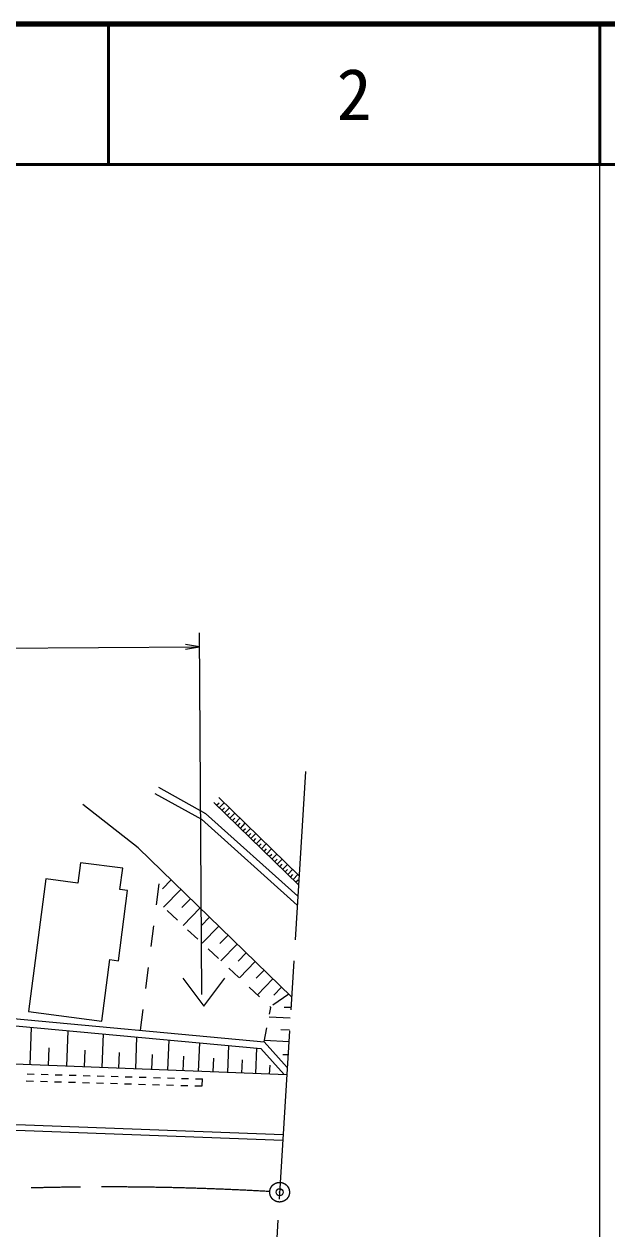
# Model space of a CAD drawing. Units: millimetres, scale not verified. Extents: x 40000 to 680000, y 20000 to 380000.
# Drawn here: x 537985 to 579500, y 294258 to 380000 of the extents above; entities that cross this region are included whole.
import ezdxf
from ezdxf.enums import TextEntityAlignment as Align

# ---------------------------------------------------------------- set-up
doc = ezdxf.new("R2010")
doc.units = ezdxf.units.MM
doc.header["$LTSCALE"] = 1000
doc.header["$PDMODE"] = 32
doc.header["$PDSIZE"] = 500
doc.linetypes.add('CHAIN', pattern=[18.5, 12, -1.5, 3.5, -1.5])
for name, color, linetype, lineweight in [('M-BGD', 7, 'Continuous', 13), ('M-BMK', 2, 'CHAIN', 13), ('M-STR-HTXT', 7, 'Continuous', 13), ('M-TTL', 2, 'Continuous', 140), ('M-TTL-BAND', 7, 'Continuous', 25), ('M-TTL-LINE', 7, 'Continuous', 50)]:
    doc.layers.add(name, color=color, linetype=linetype, lineweight=lineweight)
doc.layers.add('M-OTRS', color=6, linetype='Continuous')
doc.layers.add('M-TTL-TXT', color=7, linetype='Continuous')
doc.styles.add('ＭＳ ゴシック', font='')
doc.styles.get('ＭＳ ゴシック').set_extended_font_data('MS Gothic')

# ---------------------------------------------------------------- blocks, each defined once
blk = doc.blocks.new('畑')
at = {"color": 7, "linetype": 'Continuous', "lineweight": 13}
for p, q in [((-1.5, 2), (0, 0)), ((0, 0), (1.5, 2))]:
    blk.add_line(p, q, dxfattribs=at)
blk = doc.blocks.new('open_arrow')
at = {"color": 0, "linetype": 'Continuous', "lineweight": -2}
blk.add_lwpolyline([(7.5, 1.25), (0, 0), (7.5, -1.25)], dxfattribs=at)

msp = doc.modelspace()

# ---------------------------------------------------------------- linework, layer by layer
at = {"layer": 'M-BGD', "linetype": 'CHAIN'}
msp.add_line((558019, 326815), (554354, 266927), dxfattribs=at)
at = {"layer": 'M-BGD'}
for p, q in [((547310, 325256), (550614, 323416)), ((547553, 325692), (550906, 323826)), ((546108, 321389), (542166, 324467)), ((557525, 318740), (551504, 324597)), ((551700, 324406), (551874, 324585)), ((557566, 319399), (551852, 324955)), ((551888, 324224), (552236, 324582)), ((552075, 324041), (552250, 324220)), ((552263, 323859), (552611, 324217)), ((550614, 323416), (557437, 317295)), ((550906, 323826), (557476, 317931)), ((552450, 323676), (552625, 323855)), ((552638, 323494), (552987, 323852)), ((552826, 323311), (553000, 323490)), ((553013, 323129), (553362, 323487)), ((553201, 322946), (553375, 323125)), ((553389, 322764), (553737, 323122)), ((553576, 322581), (553751, 322760)), ((553764, 322399), (554113, 322757)), ((553952, 322216), (554126, 322395)), ((554139, 322034), (554488, 322392)), ((554327, 321851), (554501, 322030)), ((554515, 321669), (554863, 322027)), ((554702, 321486), (554876, 321665)), ((554890, 321304), (555238, 321662)), ((557037, 310768), (546108, 321389)), ((555077, 321121), (555252, 321300)), ((555265, 320939), (555614, 321297)), ((555453, 320756), (555627, 320935)), ((555640, 320574), (555989, 320932)), ((555828, 320391), (556002, 320570)), ((556016, 320209), (556364, 320567)), ((556203, 320026), (556378, 320205)), ((556391, 319844), (556740, 320202)), ((556579, 319661), (556753, 319840)), ((556766, 319479), (557115, 319837)), ((548466, 319098), (547841, 318455)), ((556954, 319296), (557128, 319475)), ((557142, 319114), (557490, 319472)), ((557329, 318931), (557503, 319110)), ((547408, 317323), (547596, 318811)), ((549160, 318423), (547924, 317151)), ((549843, 317759), (549231, 317130)), ((548905, 316235), (548174, 316918)), ((550524, 317098), (549314, 315853)), ((551192, 316448), (550594, 315832)), ((547031, 314346), (547219, 315835)), ((550367, 314870), (549636, 315553)), ((551860, 315800), (550676, 314582)), ((552515, 315163), (551929, 314560)), ((551829, 313506), (551098, 314188)), ((553169, 314527), (552010, 313336)), ((553811, 313903), (553238, 313314)), ((554452, 313280), (553318, 312114)), ((546654, 311370), (546842, 312858)), ((553291, 312141), (552560, 312823)), ((555081, 312669), (554520, 312092)), ((554752, 310776), (554021, 311458)), ((555709, 312059), (554600, 310918)), ((556325, 311459), (555777, 310895)), ((556838, 310961), (555708, 310169)), ((546276, 308394), (546465, 309882)), ((555477, 309545), (555569, 310013)), ((555569, 310013), (555483, 310093)), ((556990, 310003), (556500, 310016)), ((536075, 308831), (554847, 307104)), ((536187, 309322), (555089, 307583)), ((556944, 309248), (555435, 309333)), ((538416, 305934), (538520, 308606)), ((541039, 305833), (541137, 308365)), ((543545, 305736), (543637, 308135)), ((545940, 305643), (546027, 307915)), ((555089, 307583), (555283, 308564)), ((556893, 308413), (556270, 308432)), ((539730, 305883), (539779, 307133)), ((542295, 305784), (542341, 306975)), ((548228, 305555), (548311, 307705)), ((550415, 305470), (550494, 307504)), ((552505, 305389), (552580, 307312)), ((554503, 305312), (554573, 307129)), ((554847, 307104), (556503, 305235)), ((555089, 307583), (556729, 305733)), ((556842, 307569), (555106, 307667)), ((556698, 305227), (513899, 306882)), ((544745, 305689), (544789, 306823)), ((547086, 305599), (547128, 306678)), ((549324, 305512), (549364, 306540)), ((551463, 305430), (551500, 306408)), ((553506, 305351), (553542, 306281)), ((556784, 306635), (556410, 306657)), ((538196, 305289), (538696, 305275)), ((539196, 305260), (539696, 305246)), ((555459, 305275), (555504, 305904)), ((538145, 304790), (538645, 304776)), ((539144, 304762), (539644, 304747)), ((540144, 304733), (540644, 304718)), ((540195, 305232), (540695, 305217)), ((541144, 304704), (541643, 304690)), ((541195, 305203), (541695, 305188)), ((542143, 304675), (542643, 304661)), ((542194, 305174), (542694, 305160)), ((543143, 304647), (543643, 304632)), ((543194, 305145), (543694, 305131)), ((544142, 304618), (544642, 304604)), ((544194, 305117), (544693, 305102)), ((545142, 304589), (545642, 304575)), ((545193, 305088), (545693, 305074)), ((546141, 304560), (546641, 304546)), ((546193, 305059), (546693, 305045)), ((547141, 304532), (547641, 304517)), ((547192, 305030), (547692, 305016)), ((548141, 304503), (548640, 304489)), ((548192, 305002), (548692, 304987)), ((549140, 304474), (549640, 304460)), ((549192, 304973), (549691, 304959)), ((550140, 304445), (550640, 304431)), ((550191, 304944), (550691, 304930)), ((550640, 304431), (550677, 304430)), ((550677, 304430), (550691, 304930)), ((513863, 302044), (538075, 301668)), ((513887, 301643), (538065, 301268)), ((538065, 301268), (556414, 300581)), ((538075, 301668), (556438, 300981))]:
    msp.add_line(p, q, dxfattribs=at)
msp.add_lwpolyline([(539539, 319162), (538302, 309728), (543530, 309042), (544104, 313425), (544707, 313346), (545362, 318345), (544814, 318417), (545011, 319925), (541996, 320320), (541805, 318864)], close=True, dxfattribs=at)
at = {"layer": 'M-BMK'}
msp.add_circle((556187, 296871), 700, dxfattribs=at)
msp.add_arc((543970, 97245), 200000, 86.69837, 93.25487, dxfattribs=at)
at = {"layer": 'M-OTRS'}
msp.add_point((556187, 296871), dxfattribs=at)
at = {"layer": 'M-STR-HTXT'}
for p, q in [((550650, 310930), (550476, 336681)), ((479221, 335199), (550483, 335681))]:
    msp.add_line(p, q, dxfattribs=at)
at = {"layer": 'M-TTL'}
msp.add_line((680000, 380000), (40000, 380000), dxfattribs=at)
at = {"layer": 'M-TTL-BAND'}
msp.add_line((579000, 20000), (579000, 370000), dxfattribs=at)
at = {"layer": 'M-TTL-LINE'}
for p, q in [((543997, 380000), (543997, 370000)), ((579000, 380000), (579000, 370000)), ((40000, 370000), (680000, 370000))]:
    msp.add_line(p, q, dxfattribs=at)

# ---------------------------------------------------------------- block references
at = {"layer": 'M-BGD', "xscale": 1000, "yscale": 1000}
msp.add_blockref('畑', (550784, 310102), dxfattribs=at)
at = {"layer": 'M-STR-HTXT', "xscale": 133, "yscale": 133, "rotation": 180.4}
msp.add_blockref('open_arrow', (550483, 335681), dxfattribs=at)

# ---------------------------------------------------------------- texts
at = {"layer": 'M-TTL-TXT', "style": 'ＭＳ ゴシック'}
msp.add_text('2', height=3666, dxfattribs=at).set_placement((561497, 375000), align=Align.MIDDLE_CENTER)

doc.saveas('drawing.dxf')
